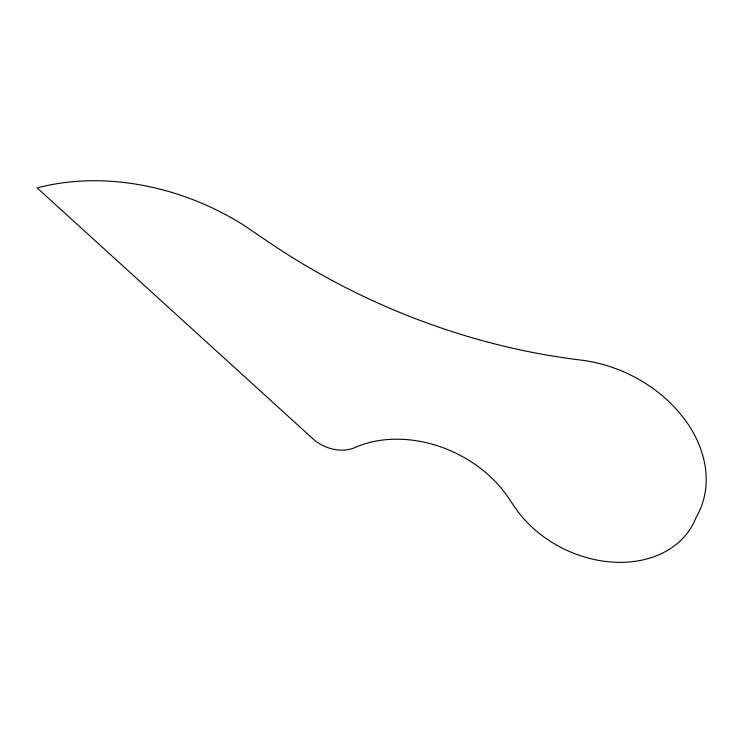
<?xml version="1.0" encoding="UTF-8"?>
<svg xmlns="http://www.w3.org/2000/svg" width="743" height="743" viewBox="0 0 743 743"><rect width="100%" height="100%" fill="white"/><g stroke="black" fill="none" stroke-linecap="round" stroke-linejoin="round"><path stroke-width="1.11" d="M269.254 242.497L242.107 224.135A226.559 173.806 25.4 0 0 37.15 187.923L312.794 438.695A34.865 26.748 25.4 0 0 355.015 447.527A110.707 84.934 25.4 0 1 508.24 497.522L514.815 507.237A104.587 80.235 25.4 0 0 613.514 562.154A104.587 80.235 25.4 0 0 696.024 517.583A122.846 94.24 25.4 0 0 580.794 360.067A557.807 427.931 25.4 0 1 269.254 242.497"/></g></svg>
